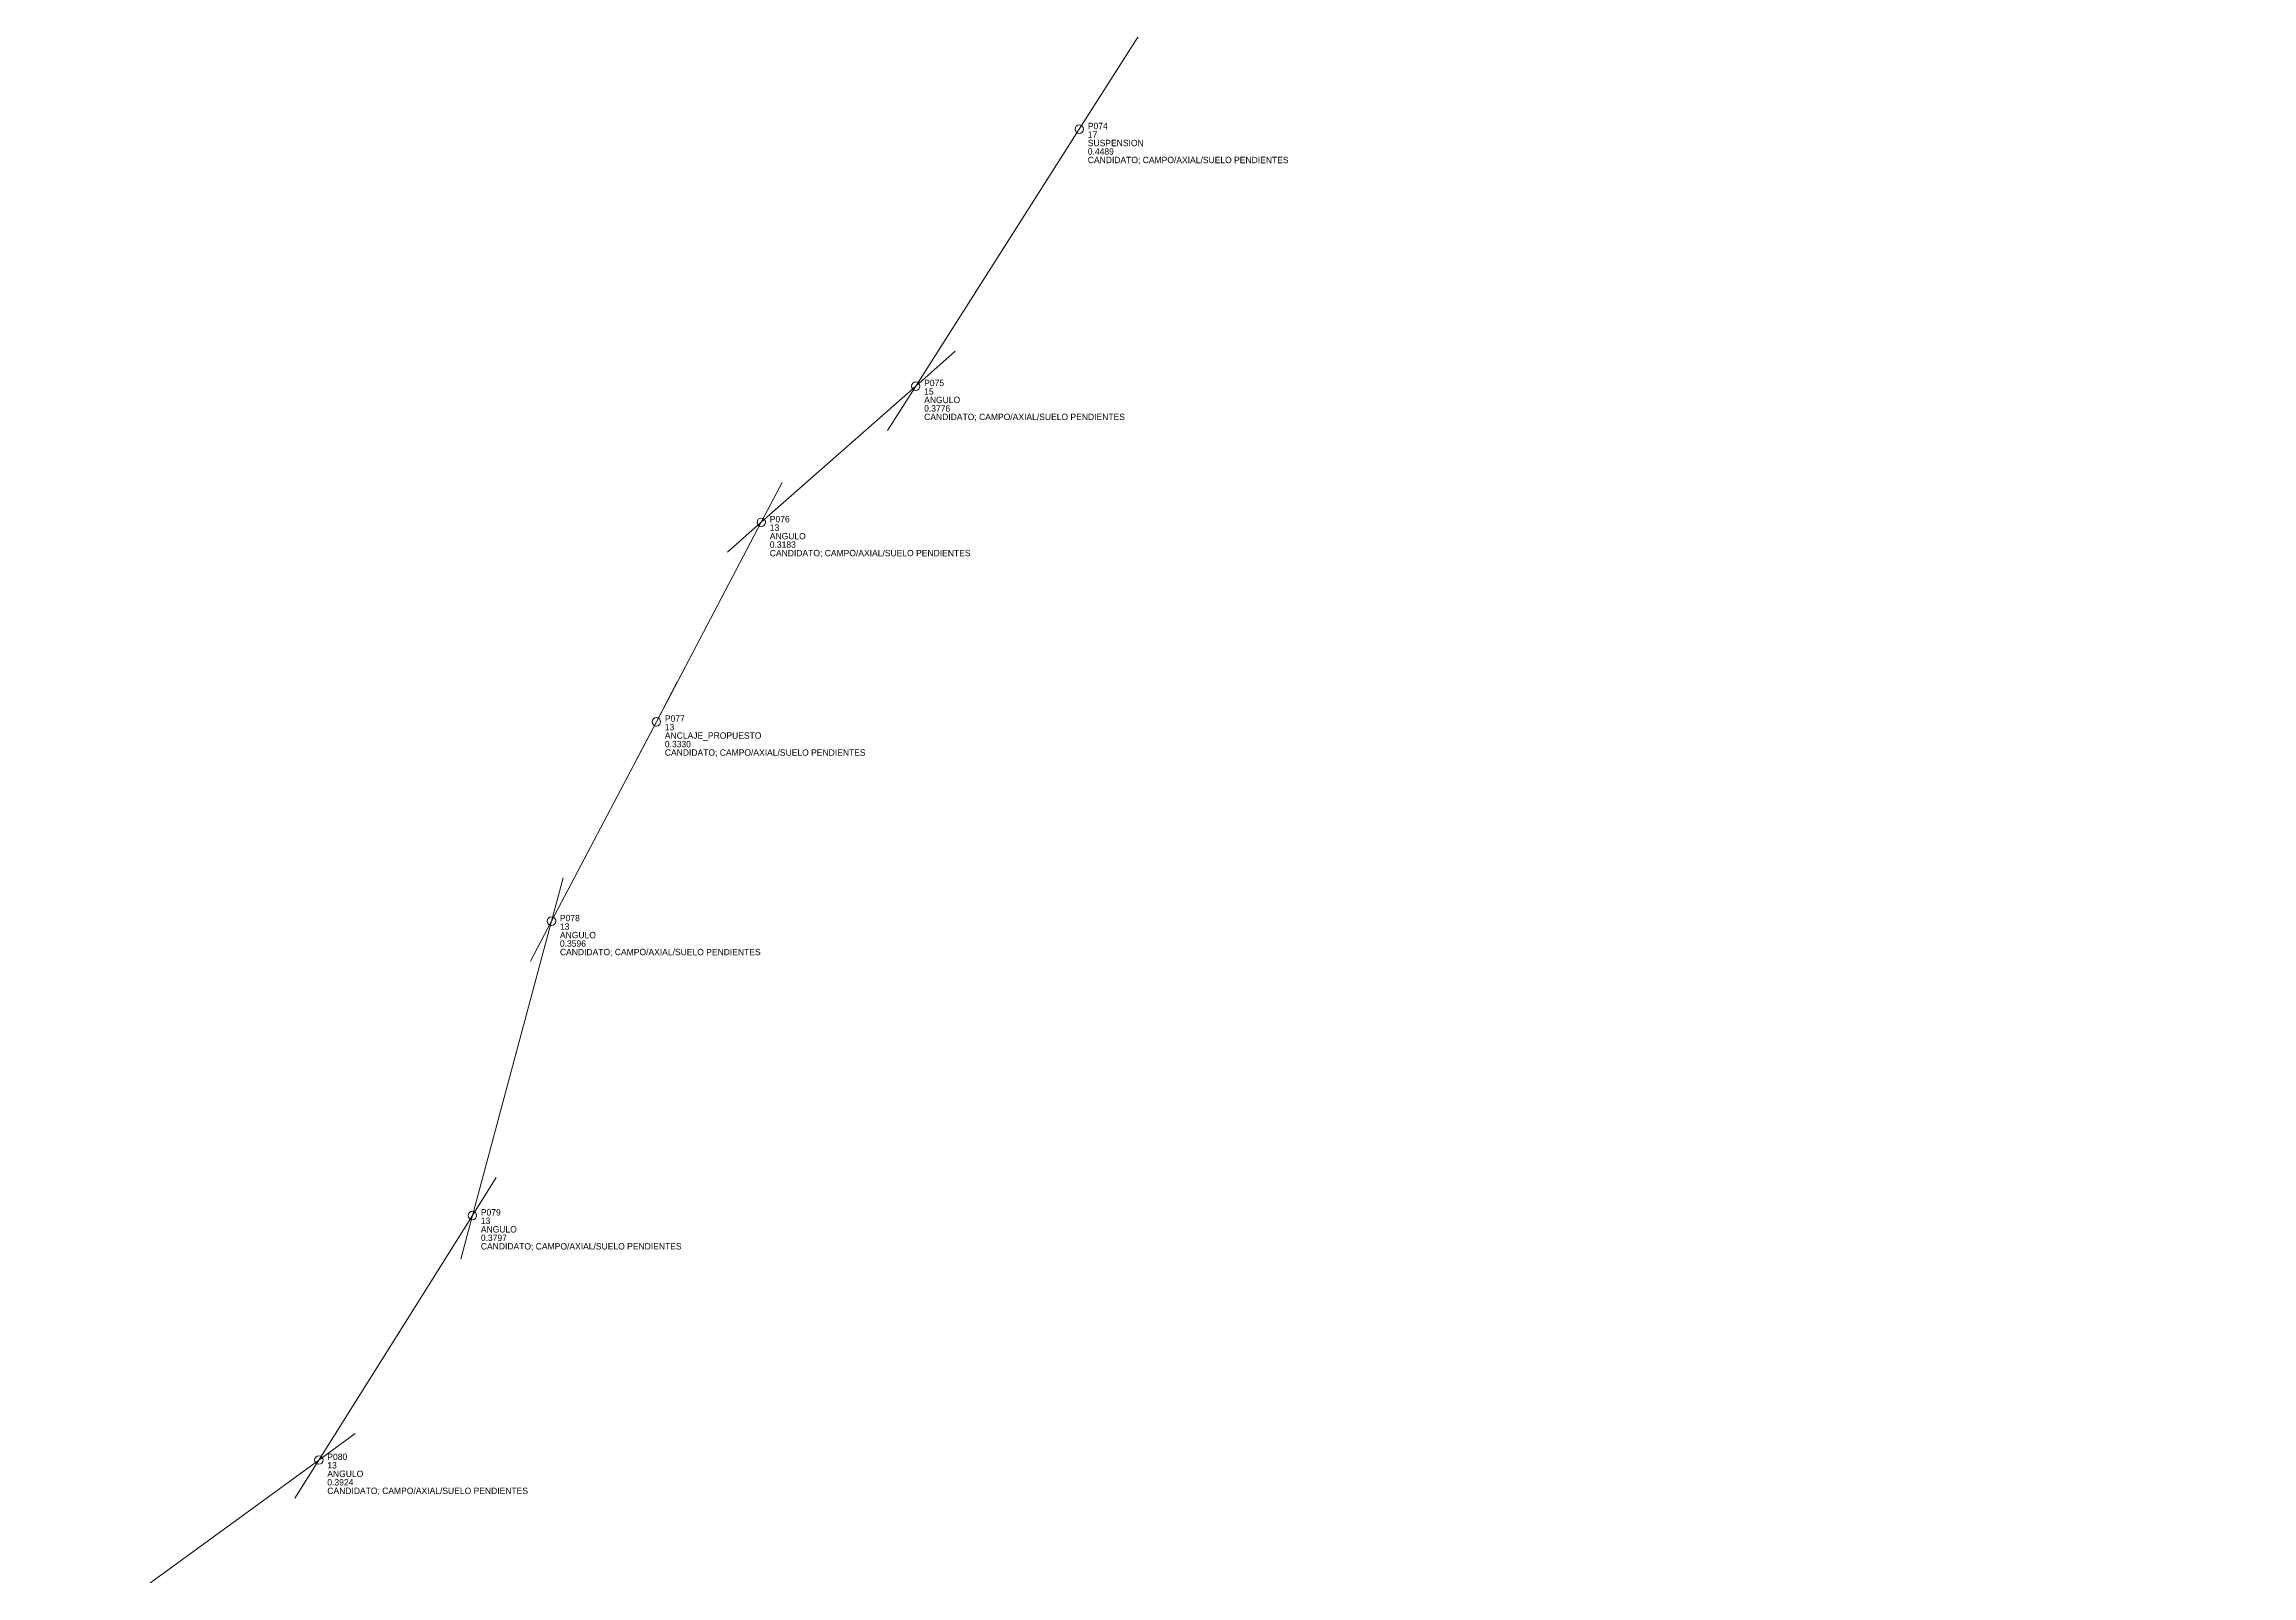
# Model space of a CAD drawing. Header units: metres. Extents: x 423941 to 425824, y 8430942 to 8436658.
# Drawn here: x 424820 to 425339, y 8432369 to 8432730 of the extents above; entities that cross this region are included whole.
import ezdxf

# ---------------------------------------------------------------- set-up
doc = ezdxf.new("R2010")
doc.units = ezdxf.units.M
for name, color, linetype, lineweight, true_color in [('EJE', 7, 'Continuous', 18, 0x087f8c), ('POSTES', 7, 'Continuous', 13, 0x244c65), ('RETENIDA', 7, 'Continuous', 13, 0xa77738)]:
    doc.layers.add(name, color=color, linetype=linetype, lineweight=lineweight, true_color=true_color)

# ---------------------------------------------------------------- blocks, each defined once
blk = doc.blocks.new('LP_POSTE_R02')
at = {"layer": 'POSTES'}
blk.add_circle((0, 0), 1, dxfattribs=at)
for tag, p in [('ID', (2, 0)), ('TIPO', (2, -4)), ('POSTE_M', (2, -2)), ('DC', (2, -6)), ('ESTADO', (2, -8))]:
    blk.add_attdef(tag, p, '', height=1.5)

msp = doc.modelspace()

# ---------------------------------------------------------------- linework, layer by layer
at = {"layer": 'EJE'}
msp.add_lwpolyline([(425339.36, 8433132.75), (425315.26, 8433067.24), (425278.6, 8433023.75), (425241.93, 8432980.26), (425210.04, 8432920.03), (425178.15, 8432859.81), (425139.98, 8432815.24), (425101.81, 8432770.67), (425063.29, 8432710.16), (425024.76, 8432649.65), (424988.41, 8432617.58), (424963.7, 8432570.6), (424939, 8432523.62), (424920.38, 8432454.31), (424884.23, 8432396.73), (424819.56, 8432349.62)], dxfattribs=at)
at = {"layer": 'RETENIDA'}
for points in [[(425024.76, 8432649.65), (425034.06, 8432657.85)], [(425024.76, 8432649.65), (425018.1, 8432639.19)], [(424988.41, 8432617.58), (424993.34, 8432626.96)], [(424988.41, 8432617.58), (424980.46, 8432610.57)], [(424963.7, 8432570.6), (424968.64, 8432579.98)], [(424963.7, 8432570.6), (424958.77, 8432561.22)], [(424939, 8432523.62), (424941.75, 8432533.86)], [(424939, 8432523.62), (424934.07, 8432514.24)], [(424920.38, 8432454.31), (424926.02, 8432463.29)], [(424920.38, 8432454.31), (424917.63, 8432444.07)], [(424884.23, 8432396.73), (424892.8, 8432402.97)], [(424884.23, 8432396.73), (424878.6, 8432387.75)]]:
    msp.add_lwpolyline(points, dxfattribs=at)

# ---------------------------------------------------------------- block references
at = {"layer": 'POSTES'}
for p, values in [((425063.29, 8432710.16), {'ID': 'P074', 'POSTE_M': '17', 'TIPO': 'SUSPENSION', 'DC': '0.4489', 'ESTADO': 'CANDIDATO; CAMPO/AXIAL/SUELO PENDIENTES'}), ((425024.76, 8432649.65), {'ID': 'P075', 'POSTE_M': '15', 'TIPO': 'ANGULO', 'DC': '0.3776', 'ESTADO': 'CANDIDATO; CAMPO/AXIAL/SUELO PENDIENTES'}), ((424988.41, 8432617.58), {'ID': 'P076', 'POSTE_M': '13', 'TIPO': 'ANGULO', 'DC': '0.3183', 'ESTADO': 'CANDIDATO; CAMPO/AXIAL/SUELO PENDIENTES'}), ((424963.7, 8432570.6), {'ID': 'P077', 'POSTE_M': '13', 'TIPO': 'ANCLAJE_PROPUESTO', 'DC': '0.3330', 'ESTADO': 'CANDIDATO; CAMPO/AXIAL/SUELO PENDIENTES'}), ((424939, 8432523.62), {'ID': 'P078', 'POSTE_M': '13', 'TIPO': 'ANGULO', 'DC': '0.3596', 'ESTADO': 'CANDIDATO; CAMPO/AXIAL/SUELO PENDIENTES'}), ((424920.38, 8432454.31), {'ID': 'P079', 'POSTE_M': '13', 'TIPO': 'ANGULO', 'DC': '0.3797', 'ESTADO': 'CANDIDATO; CAMPO/AXIAL/SUELO PENDIENTES'}), ((424884.23, 8432396.73), {'ID': 'P080', 'POSTE_M': '13', 'TIPO': 'ANGULO', 'DC': '0.3924', 'ESTADO': 'CANDIDATO; CAMPO/AXIAL/SUELO PENDIENTES'})]:
    msp.add_blockref('LP_POSTE_R02', p, dxfattribs=at).add_auto_attribs(values)

doc.saveas('drawing.dxf')
